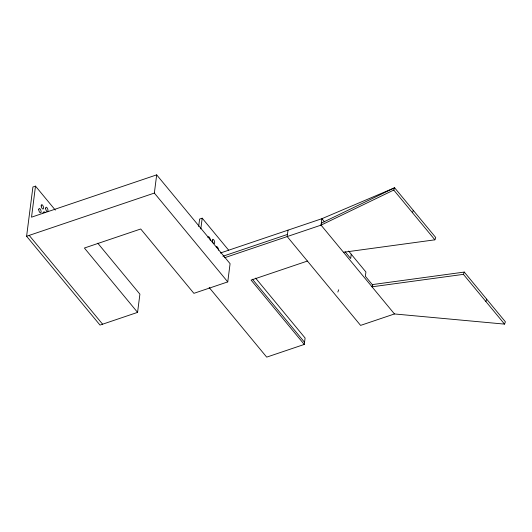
<?xml version="1.0" encoding="UTF-8"?>
<svg xmlns="http://www.w3.org/2000/svg" width="532" height="532" viewBox="0 0 532 532"><rect width="100%" height="100%" fill="white"/><g stroke="black" fill="none" stroke-linecap="round" stroke-linejoin="round"><path stroke-width="0.8" d="M97.782 243.21L139.903 294.169L137.569 312.377L100.003 325.079L26.6 236.261L32.911 186.998L35.498 186.12L55.321 210.107M35.498 186.12L31.521 217.176L156.681 174.868L230.083 263.686L227.756 281.894L193.894 293.338L140.721 228.993L84.395 248.032L137.569 312.377M227.756 281.894L154.353 193.076L156.681 174.868M198.662 226.446L199.613 219.051L202.2 218.18L228.6 250.126M200.823 228.886L202.2 218.18M288.012 230.15L287.187 236.574L360.59 325.398L394.451 313.953L504.549 324.114L505.4 321.833L464.276 272.071L372.872 284.527L372.021 286.808L463.425 274.352L504.549 324.114M209.143 287.486L266.698 357.132L304.271 344.437L305.095 338.006L255.606 278.123M394.451 313.953L321.049 225.129L321.873 218.705L394.611 187.776L435.735 237.538L434.883 239.819L343.479 252.274M351.233 254.23L350.688 258.512L345.135 251.789M321.049 225.129L321.9 222.848L394.611 187.776L393.76 190.057L321.049 225.129L224.597 257.734M337.847 292.055L338.698 289.774M412.453 212.674L413.304 210.393M463.425 274.352L464.276 272.071M485.856 301.491L486.707 299.21M26.6 236.261L154.353 193.076M220.321 253.033L321.873 218.705L324.493 221.877M222.921 256.251L287.466 234.432M307.416 261.052L251.097 280.091L304.271 344.437M393.76 190.057L434.883 239.819M348.613 251.057L365.916 271.998L365.364 276.268L372.706 285.152M252.421 279.227L304.543 342.295M29.187 235.383L102.59 324.201M42.893 212.92A6.051 2.613 71.3 0 1 45.479 212.434M207.932 237.505A2.268 0.978 71.3 0 1 209.302 237.252A2.268 0.978 71.3 0 1 210.246 240.311M216.218 247.041A2.268 0.978 71.3 0 1 217.648 247.367A2.268 0.978 71.3 0 1 218.439 250.226M41.21 205.931A2.268 0.978 71.3 0 0 43.059 209.016A2.268 0.978 71.3 0 0 42.893 205.611A2.268 0.978 71.3 0 0 41.21 205.931M38.763 209.741A2.268 0.978 71.3 0 0 40.605 212.833A2.268 0.978 71.3 0 0 40.445 209.428A2.268 0.978 71.3 0 0 38.763 209.741M45.619 208.458A2.268 0.978 71.3 0 0 47.468 211.543A2.268 0.978 71.3 0 0 47.301 208.138A2.268 0.978 71.3 0 0 45.619 208.458M212.321 240.511A2.268 0.978 71.3 0 0 214.163 243.603A2.268 0.978 71.3 0 0 214.004 240.198A2.268 0.978 71.3 0 0 212.321 240.511"/></g></svg>
